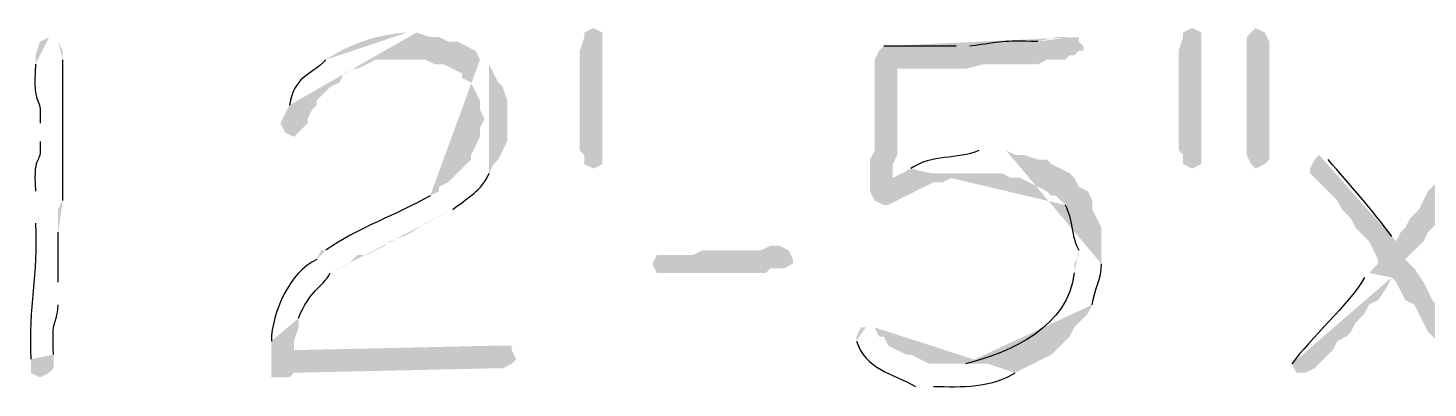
# Model space of a CAD drawing. Header units: inches. Extents: x -167 to 6071, y -6287 to -2731.
# Drawn here: x 1297.79 to 1314.25, y -5690.83 to -5686.6 of the extents above; entities that cross this region are included whole.
import ezdxf

# ---------------------------------------------------------------- set-up
doc = ezdxf.new("R2010")
doc.units = ezdxf.units.IN
doc.header["$LTSCALE"] = 96
doc.header["$MEASUREMENT"] = 0
doc.layers.add('PDF_Geometry', color=7, linetype='Continuous', true_color=0x4a4a4a)
doc.layers.add('PDF_Solid Fills', color=7, linetype='Continuous')

msp = doc.modelspace()

# ---------------------------------------------------------------- hatches: boundary and pattern name
at = {"layer": 'PDF_Solid Fills', "transparency": 33554559}
h = msp.add_hatch(color=256, dxfattribs=at)
h.paths.add_polyline_path([(1298.037, -5686.709), (1297.93, -5686.762), (1297.877, -5686.922), (1297.877, -5687.029)], flags=0)
h.paths.add_polyline_path([(1297.93, -5687.722), (1297.93, -5687.935)], flags=0)
h.paths.add_polyline_path([(1297.877, -5688.522), (1297.877, -5688.895)], flags=0)
h.paths.add_polyline_path([(1297.823, -5690.495), (1297.823, -5690.655), (1297.93, -5690.709), (1298.037, -5690.655), (1298.09, -5690.602), (1298.09, -5690.442)], flags=0)
h.paths.add_polyline_path([(1298.143, -5689.855), (1298.143, -5689.589)], flags=0)
h.paths.add_polyline_path([(1298.143, -5689.002), (1298.143, -5688.735), (1298.197, -5688.629)], flags=0)
h.paths.add_polyline_path([(1298.197, -5686.975), (1298.197, -5686.869), (1298.143, -5686.762)], flags=0)
h = msp.add_hatch(color=256, dxfattribs=at)
h.paths.add_polyline_path([(1302.25, -5686.655, 0.133918), (1301.29, -5686.975)], flags=0)
h.paths.add_polyline_path([(1300.863, -5687.509), (1300.757, -5687.722), (1300.81, -5687.829), (1300.917, -5687.882), (1301.077, -5687.722), (1301.077, -5687.669), (1301.13, -5687.562), (1301.183, -5687.509), (1301.183, -5687.455), (1301.343, -5687.295), (1301.45, -5687.242), (1301.503, -5687.135), (1301.61, -5687.082), (1301.663, -5687.082), (1301.77, -5687.029), (1301.877, -5686.975), (1303.103, -5686.975), (1303.05, -5686.869), (1302.943, -5686.815), (1302.837, -5686.762), (1302.73, -5686.762), (1302.623, -5686.709), (1302.517, -5686.709), (1302.357, -5686.655)], flags=0)
for points in [[(1304.543, -5686.869), (1304.543, -5688.202), (1304.437, -5688.255), (1304.33, -5688.202), (1304.33, -5688.095), (1304.277, -5688.042), (1304.277, -5686.869), (1304.33, -5686.709), (1304.33, -5686.655), (1304.437, -5686.602), (1304.543, -5686.655)], [(1311.477, -5686.602), (1311.37, -5686.655), (1311.37, -5686.709), (1311.317, -5686.869), (1311.317, -5688.042), (1311.37, -5688.095), (1311.37, -5688.202), (1311.477, -5688.255), (1311.583, -5688.202), (1311.583, -5686.655)], [(1312.223, -5686.602), (1312.117, -5686.709), (1312.117, -5688.095), (1312.17, -5688.202), (1312.223, -5688.255), (1312.33, -5688.202), (1312.383, -5688.149), (1312.383, -5686.762), (1312.33, -5686.655)], [(1314.73, -5687.935), (1314.677, -5687.989), (1314.623, -5687.989), (1314.57, -5688.095), (1314.463, -5688.202), (1314.41, -5688.362), (1314.357, -5688.415), (1314.25, -5688.522), (1314.197, -5688.629), (1314.143, -5688.735), (1314.037, -5688.842), (1313.983, -5688.949), (1313.93, -5689.002), (1313.877, -5689.109), (1313.557, -5689.109), (1313.663, -5689.322), (1313.663, -5689.375), (1313.557, -5689.482), (1313.823, -5689.535), (1313.877, -5689.589), (1313.983, -5689.802), (1314.09, -5689.855), (1314.197, -5690.069), (1314.25, -5690.175), (1314.357, -5690.282), (1314.41, -5690.389), (1314.517, -5690.549), (1314.57, -5690.655), (1314.623, -5690.709), (1314.73, -5690.709), (1314.783, -5690.602), (1314.783, -5690.549), (1314.73, -5690.442), (1314.677, -5690.335), (1314.57, -5690.175), (1314.57, -5690.122), (1314.517, -5690.069), (1314.463, -5689.962), (1314.41, -5689.909), (1314.303, -5689.802), (1314.197, -5689.589), (1314.09, -5689.429), (1313.983, -5689.322), (1314.09, -5689.215), (1314.197, -5689.109), (1314.25, -5689.002), (1314.357, -5688.895), (1314.41, -5688.789), (1314.463, -5688.682), (1314.517, -5688.629), (1314.57, -5688.522), (1314.623, -5688.469), (1314.677, -5688.362), (1314.783, -5688.255), (1314.837, -5688.149), (1314.837, -5687.989)], [(1308.063, -5688.309), (1307.957, -5688.362), (1308.543, -5688.415), (1308.65, -5688.362), (1308.81, -5688.362), (1308.917, -5688.309), (1309.077, -5688.309)], [(1306.623, -5689.162), (1306.517, -5689.162), (1306.41, -5689.215), (1305.717, -5689.215), (1305.61, -5689.269), (1305.183, -5689.269), (1305.13, -5689.375), (1305.183, -5689.482), (1306.463, -5689.482), (1306.517, -5689.429), (1306.677, -5689.429), (1306.783, -5689.375), (1306.783, -5689.322), (1306.73, -5689.215)], [(1303.37, -5690.335), (1300.917, -5690.389), (1300.65, -5690.389), (1300.65, -5690.709), (1300.863, -5690.709), (1300.917, -5690.655), (1303.317, -5690.602), (1303.37, -5690.602), (1303.477, -5690.549), (1303.53, -5690.495), (1303.477, -5690.389), (1303.477, -5690.335)]]:
    msp.add_hatch(color=256, dxfattribs=at).paths.add_polyline_path(points)
h = msp.add_hatch(color=256, dxfattribs=at)
h.paths.add_polyline_path([(1310.037, -5686.709), (1309.877, -5686.709), (1309.663, -5686.762)], flags=0)
h.paths.add_polyline_path([(1308.863, -5686.815), (1308.703, -5686.815)], flags=0)
h.paths.add_polyline_path([(1307.85, -5686.815), (1307.797, -5686.869), (1307.743, -5686.975), (1307.743, -5688.042), (1307.69, -5688.149), (1307.69, -5688.522), (1307.743, -5688.629), (1307.85, -5688.682), (1307.903, -5688.682), (1308.01, -5688.629), (1308.117, -5688.575), (1308.437, -5688.415), (1308.543, -5688.415), (1307.957, -5688.362), (1307.957, -5688.202), (1308.01, -5688.095), (1308.01, -5687.082), (1308.81, -5687.082), (1309.023, -5687.029), (1309.663, -5687.029), (1309.77, -5686.975), (1309.983, -5686.975), (1310.037, -5686.922), (1310.09, -5686.922), (1310.143, -5686.869), (1310.197, -5686.869), (1310.197, -5686.815), (1310.143, -5686.762), (1310.143, -5686.709)], flags=0)
h = msp.add_hatch(color=256, dxfattribs=at)
h.paths.add_polyline_path([(1303.103, -5686.975), (1302.25, -5686.975), (1302.463, -5686.975), (1302.57, -5687.029), (1302.677, -5687.029), (1302.783, -5687.082), (1302.89, -5687.135), (1302.89, -5687.189), (1302.997, -5687.242), (1303.103, -5687.455), (1303.103, -5687.562), (1303.157, -5687.669), (1303.103, -5687.775), (1303.103, -5687.882), (1302.997, -5688.095), (1302.997, -5688.149), (1302.89, -5688.255), (1302.837, -5688.309), (1302.73, -5688.415), (1302.623, -5688.469), (1302.623, -5688.522), (1302.517, -5688.575)], flags=0)
h.paths.add_polyline_path([(1301.29, -5689.215), (1301.237, -5689.215), (1301.183, -5689.322)], flags=0)
h.paths.add_polyline_path([(1300.65, -5690.282), (1300.65, -5690.389), (1300.917, -5690.389), (1300.917, -5690.282), (1300.97, -5690.122), (1300.97, -5690.015)], flags=0)
h.paths.add_polyline_path([(1301.343, -5689.482), (1301.45, -5689.429), (1301.557, -5689.375), (1301.663, -5689.269), (1301.77, -5689.269), (1301.877, -5689.215), (1301.983, -5689.162), (1302.037, -5689.109), (1302.197, -5689.055), (1302.303, -5689.002), (1302.463, -5688.895), (1302.57, -5688.842), (1302.677, -5688.789), (1302.783, -5688.735)], flags=0)
h.paths.add_polyline_path([(1303.21, -5688.309), (1303.263, -5688.202), (1303.317, -5688.149), (1303.37, -5688.042), (1303.423, -5687.935), (1303.423, -5687.455), (1303.37, -5687.295), (1303.317, -5687.242), (1303.21, -5687.029)], flags=0)
h = msp.add_hatch(color=256, dxfattribs=at)
h.paths.add_polyline_path([(1309.13, -5688.042), (1308.97, -5688.042)], flags=0)
h.paths.add_polyline_path([(1308.17, -5688.255), (1308.063, -5688.309), (1309.237, -5688.309), (1309.343, -5688.362), (1309.45, -5688.362), (1309.557, -5688.415), (1309.663, -5688.469), (1309.77, -5688.522), (1309.823, -5688.575), (1309.877, -5688.575), (1309.983, -5688.682)], flags=0)
h.paths.add_polyline_path([(1310.143, -5689.215), (1310.143, -5689.269), (1310.09, -5689.375), (1310.09, -5689.482)], flags=0)
h.paths.add_polyline_path([(1308.81, -5690.549), (1308.597, -5690.549), (1309.61, -5690.549), (1309.717, -5690.495), (1309.823, -5690.442), (1310.037, -5690.229), (1310.09, -5690.122), (1310.197, -5690.015), (1310.25, -5689.962), (1310.303, -5689.855)], flags=0)
h.paths.add_polyline_path([(1310.41, -5689.375), (1310.41, -5688.949), (1310.303, -5688.735), (1310.303, -5688.629), (1310.25, -5688.522), (1310.143, -5688.469), (1310.09, -5688.362), (1310.037, -5688.309), (1309.93, -5688.255), (1309.823, -5688.202), (1309.77, -5688.149), (1309.663, -5688.149), (1309.503, -5688.095), (1309.397, -5688.095), (1309.29, -5688.042)], flags=0)
h = msp.add_hatch(color=256, dxfattribs=at)
h.paths.add_polyline_path([(1312.97, -5688.095), (1312.917, -5688.149), (1312.863, -5688.255), (1312.863, -5688.309), (1312.917, -5688.362), (1313.183, -5688.629), (1313.237, -5688.735), (1313.343, -5688.842), (1313.397, -5688.949), (1313.557, -5689.109), (1313.877, -5689.109), (1313.823, -5689.055)], flags=0)
h.paths.add_polyline_path([(1313.077, -5688.149), (1313.023, -5688.149)], flags=0)
h = msp.add_hatch(color=256, dxfattribs=at)
h.paths.add_polyline_path([(1313.557, -5689.482), (1313.503, -5689.535)], flags=0)
h.paths.add_polyline_path([(1312.65, -5690.549), (1312.703, -5690.655), (1312.81, -5690.655), (1312.917, -5690.602), (1313.023, -5690.495), (1313.13, -5690.389), (1313.183, -5690.282), (1313.29, -5690.229), (1313.343, -5690.175), (1313.397, -5690.069), (1313.503, -5689.962), (1313.557, -5689.855), (1313.663, -5689.802), (1313.77, -5689.642), (1313.823, -5689.535)], flags=0)
h = msp.add_hatch(color=256, dxfattribs=at)
h.paths.add_polyline_path([(1307.637, -5690.122), (1307.583, -5690.122), (1307.53, -5690.229), (1307.53, -5690.282)], flags=0)
h.paths.add_polyline_path([(1308.223, -5690.815), (1308.437, -5690.815)], flags=0)
h.paths.add_polyline_path([(1309.397, -5690.655), (1309.503, -5690.602), (1309.61, -5690.549), (1308.383, -5690.549), (1308.277, -5690.495), (1308.17, -5690.442), (1308.117, -5690.442), (1308.01, -5690.389), (1307.903, -5690.335), (1307.85, -5690.229), (1307.797, -5690.229), (1307.743, -5690.122)], flags=0)

# ---------------------------------------------------------------- linework, layer by layer
at = {"layer": 'PDF_Geometry'}
for points in [[(1308.703, -5686.815), (1308.419, -5686.815), (1308.134, -5686.815), (1307.85, -5686.815)], [(1309.663, -5686.762), (1309.222, -5686.748), (1309.253, -5686.765), (1308.863, -5686.815)], [(1297.877, -5687.029), (1297.838, -5687.591), (1297.955, -5687.325), (1297.93, -5687.722)], [(1298.197, -5688.629), (1298.197, -5688.078), (1298.197, -5687.527), (1298.197, -5686.975)], [(1301.29, -5686.975), (1301.1, -5687.174), (1300.918, -5687.165), (1300.863, -5687.509)], [(1297.93, -5687.935), (1297.951, -5688.273), (1297.845, -5688.007), (1297.877, -5688.522)], [(1308.97, -5688.042), (1308.714, -5688.153), (1308.412, -5688.083), (1308.17, -5688.255)], [(1313.823, -5689.055), (1313.595, -5688.736), (1313.33, -5688.447), (1313.077, -5688.149)], [(1302.783, -5688.735), (1302.935, -5688.613), (1303.137, -5688.509), (1303.21, -5688.309)], [(1302.517, -5688.575), (1302.121, -5688.799), (1301.667, -5688.949), (1301.29, -5689.215)], [(1309.983, -5688.682), (1310.077, -5688.848), (1310.05, -5689.049), (1310.143, -5689.215)], [(1297.877, -5688.895), (1297.91, -5689.517), (1297.789, -5689.869), (1297.823, -5690.495)], [(1298.143, -5689.589), (1298.143, -5689.393), (1298.143, -5689.198), (1298.143, -5689.002)], [(1301.183, -5689.322), (1300.865, -5689.47), (1300.654, -5689.952), (1300.65, -5690.282)], [(1300.97, -5690.015), (1301.1, -5689.681), (1301.246, -5689.658), (1301.343, -5689.482)], [(1310.09, -5689.482), (1310.029, -5690.1), (1309.349, -5690.424), (1308.81, -5690.549)], [(1310.303, -5689.855), (1310.322, -5689.695), (1310.414, -5689.542), (1310.41, -5689.375)], [(1313.503, -5689.535), (1313.339, -5689.834), (1312.849, -5690.269), (1312.65, -5690.549)], [(1298.09, -5690.442), (1298.061, -5689.982), (1298.126, -5690.136), (1298.143, -5689.855)], [(1307.53, -5690.282), (1307.635, -5690.613), (1307.955, -5690.665), (1308.223, -5690.815)], [(1308.437, -5690.815), (1308.774, -5690.823), (1309.104, -5690.834), (1309.397, -5690.655)]]:
    msp.add_open_spline(points, degree=3, dxfattribs=at)

doc.saveas('drawing.dxf')
